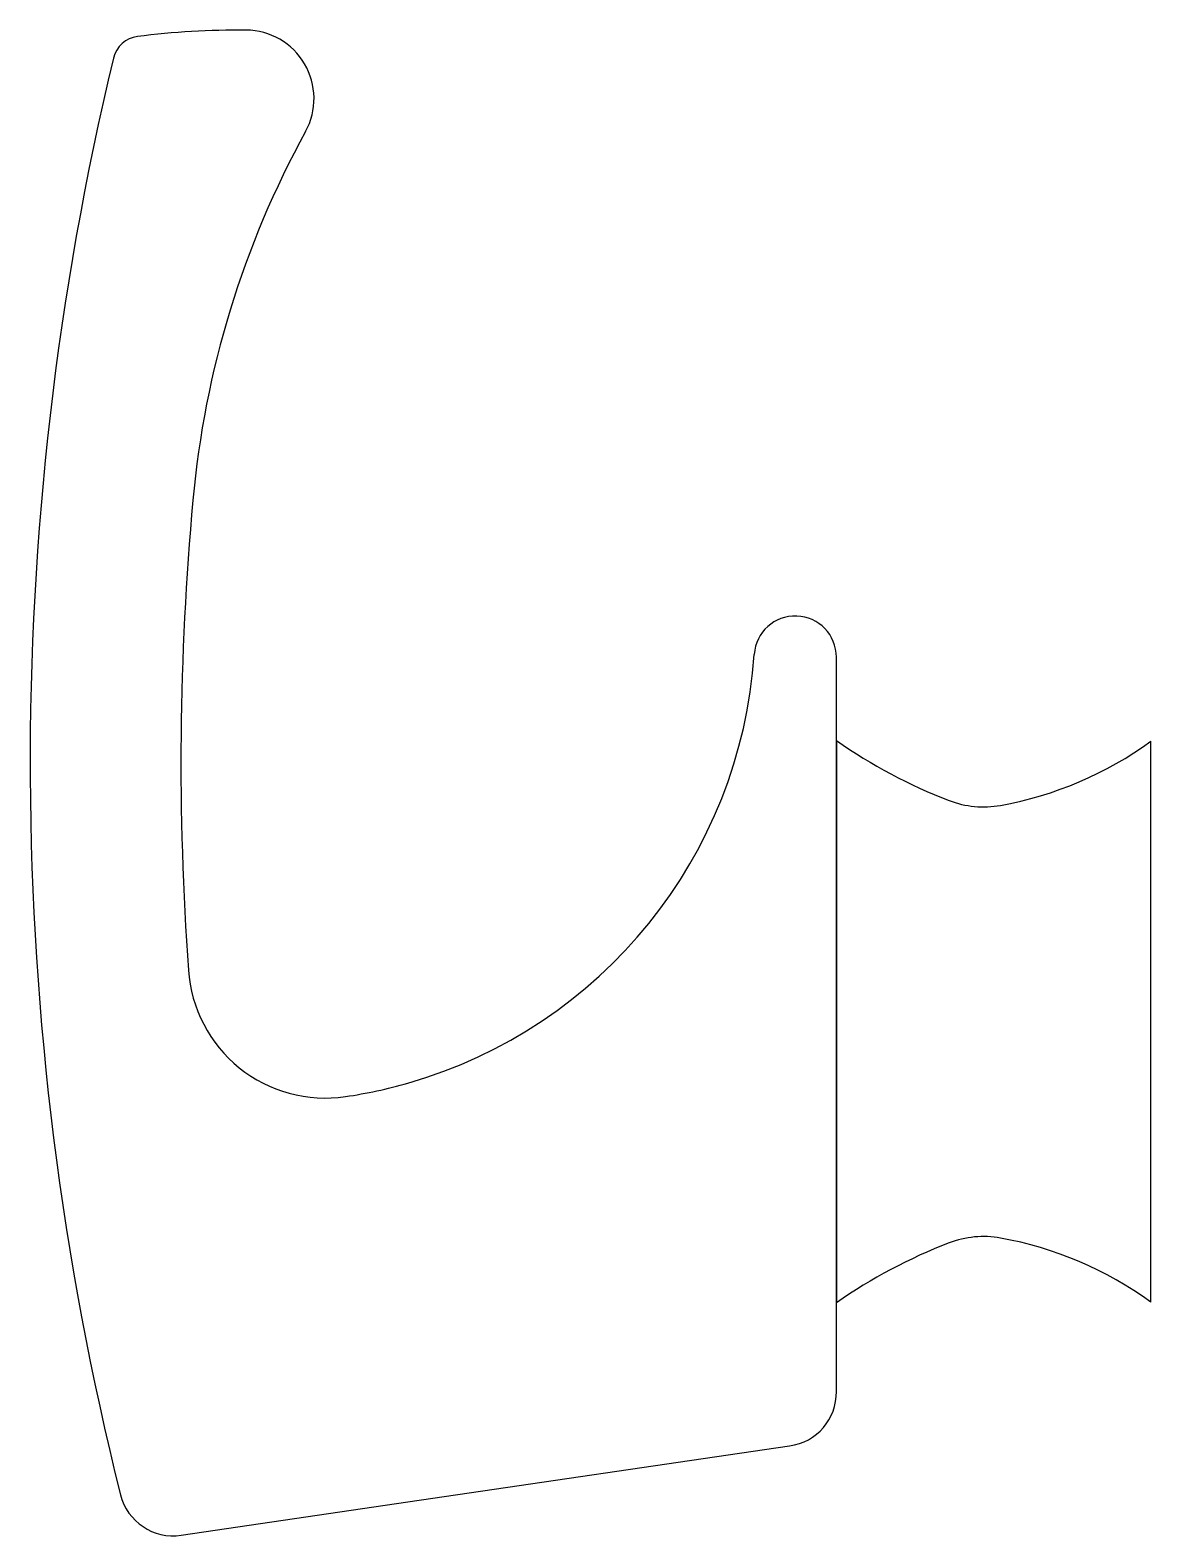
# Model space of a CAD drawing. Extents: x -1071.6905 to -1071.6192, y 847.4142 to 847.51.
import ezdxf

# ---------------------------------------------------------------- set-up
doc = ezdxf.new("R2010")
doc.units = 0
doc.header["$LTSCALE"] = 0.244152267345007
doc.header["$MEASUREMENT"] = 0
doc.linetypes.add('CONTINU', pattern=[0])
doc.layers.get('0').update_dxf_attribs({"linetype": 'CONTINUOUS'})

msp = doc.modelspace()

# ---------------------------------------------------------------- linework, layer by layer
at = {"linetype": 'CONTINUOUS'}
for p, q in [((-1071.639239718697, 847.4376881344111), (-1071.639239738454, 847.4701070328201)), ((-1071.639239735216, 847.4647975426717), (-1071.639239713429, 847.4290467048546)), ((-1071.619239681874, 847.4290869302827), (-1071.619239767351, 847.4647572385929)), ((-1071.639239936379, 847.423407177652), (-1071.639239936379, 847.437688177652)), ((-1071.666489302037, 847.4163801652685), (-1071.642220302037, 847.4199491652685)), ((-1071.680910650476, 847.4142593900403), (-1071.666489302037, 847.4163801652685))]:
    msp.add_line(p, q, dxfattribs=at)
at = {"linetype": 'CONTINU'}
msp.add_lwpolyline([(-1071.672998939229, 847.5035319744567, 0.1036461534593951), (-1071.680164596761, 847.4800887896877)], format="xyb", dxfattribs=at)
msp.add_lwpolyline([(-1071.619239681874, 847.4290869302827), (-1071.619239767351, 847.464757238593)], dxfattribs=at)
at = {"linetype": 'CONTINUOUS'}
for centre, radius, start, end in [((-1071.677181516404, 847.4575856261368), 0.05239592307188382, 89.56386736202933, 97.13869659761201), ((-1071.67681814811, 847.5056250343049), 0.004355141340926293, 331.2757209890437, 89.53344699484595), ((-1071.683457249279, 847.5077740306701), 0.001816698684705818, 97.4512790078122, 166.2028742823134), ((-1071.498684569269, 847.4634388029275), 0.1918339243423462, 166.5043793386291, 194.0569400327915), ((-1071.620643016308, 847.4747121105727), 0.05976392907043745, 151.1689561872453, 174.8383898379689), ((-1071.499003931857, 847.4634418051193), 0.1819239088286275, 174.7497936534329, 184.1730114236163), ((-1071.641855655012, 847.4701069598531), 0.002615916558960563, 0.001598179521241548, 176.1114986316657), ((-1071.674906915299, 847.4723474820258), 0.03051119845666234, 286.0148224218088, 356.1227828474713), ((-1071.620084729072, 847.4922079531084), 0.03344016837135513, 235.053291488919, 248.9922912133681), ((-1071.632936772248, 847.4836375550719), 0.02332540017816992, 280.2082822051016, 305.9595636211345), ((-1071.629884640046, 847.4666885752118), 0.00610380242195888, 248.9922912150738, 280.2082822164774), ((-1071.671745328419, 847.4507865649394), 0.008719723833838039, 183.8341396419192, 278.4418252829851), ((-1071.674906915299, 847.4723474820258), 0.03051119845670172, 278.3706146022951, 286.0148224213985), ((-1071.629884640045, 847.4271556556755), 0.006103802421795202, 79.79186684848699, 111.0075765319971), ((-1071.632936693416, 847.410206860778), 0.02332520417254622, 54.04006692221571, 79.79186685427116), ((-1071.620084958904, 847.4016367002664), 0.03343969157189348, 111.0075765340245, 124.9467534480911), ((-1071.642665523596, 847.4233462432118), 0.003426129126206441, 277.4666368859121, 1.019071438950196), ((-1071.68140518783, 847.4176995127619), 0.00347548723713042, 194.2328352288341, 278.1805515567746)]:
    msp.add_arc(centre, radius, start, end, dxfattribs=at)

doc.saveas('drawing.dxf')
